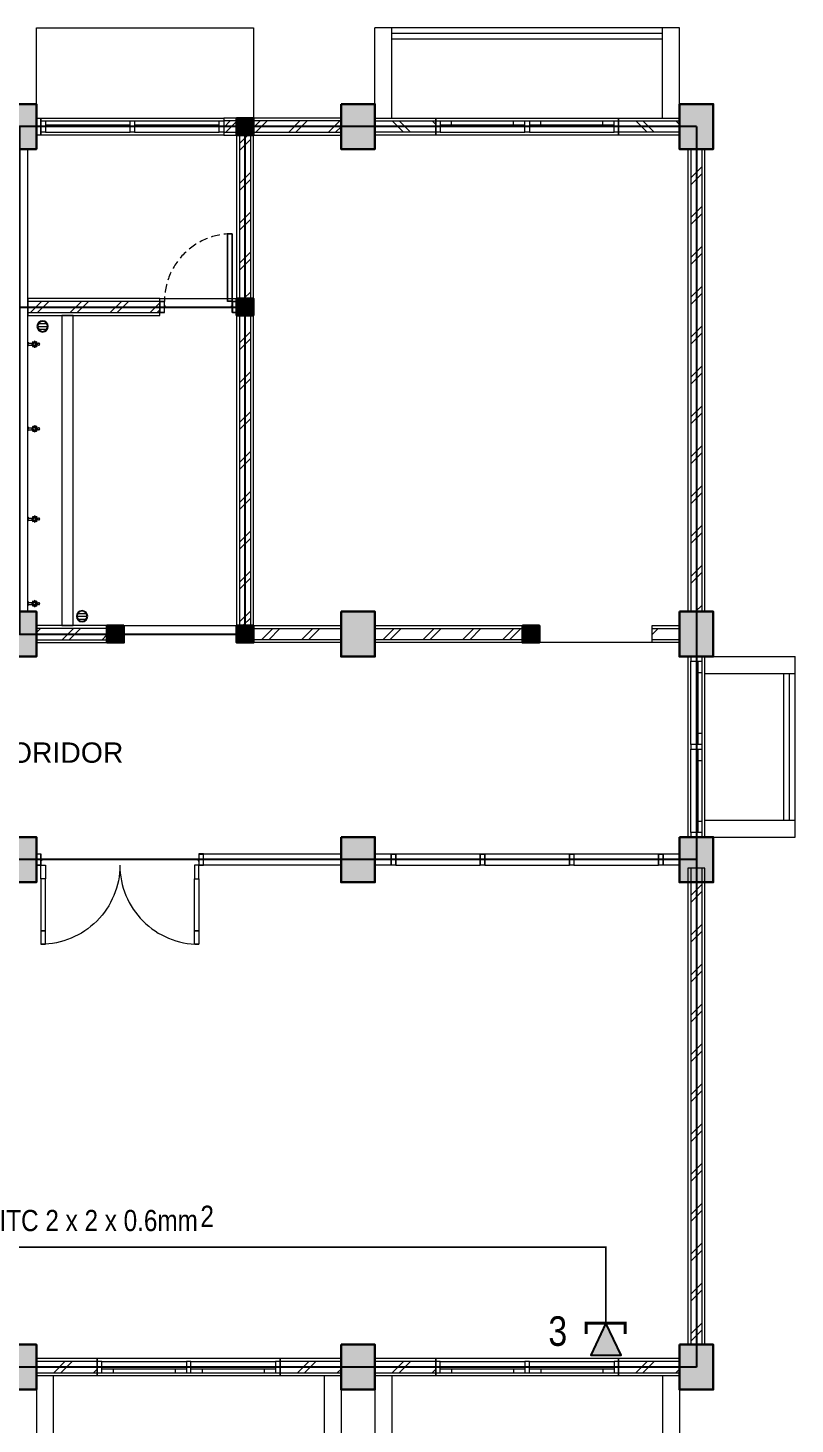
# Model space of a CAD drawing. Header units: millimetres. Extents: x -11 to 37583, y -101 to 28664.
# Drawn here: x 14907 to 16267, y 19505 to 21981 of the extents above; entities that cross this region are included whole.
import ezdxf
from ezdxf.enums import TextEntityAlignment as Align

# ---------------------------------------------------------------- set-up
doc = ezdxf.new("R2010")
doc.units = ezdxf.units.MM
doc.linetypes.add('DASHED', pattern=[0.75, 0.5, -0.25])
doc.linetypes.add('HIDDEN', pattern=[0.375, 0.25, -0.125])
for name, color, linetype, lineweight in [('ars', 11, 'Continuous', 5), ('dinding', 5, 'Continuous', 15), ('kabel', 1, 'Continuous', 50), ('KOLOM', 1, 'Continuous', 30), ('kus', 63, 'Continuous', 15), ('lan', 7, 'Continuous', 15), ('not', 7, 'Continuous', 20), ('PARTISI', 190, 'Continuous', 9), ('SANITAIR', 4, 'Continuous', 5), ('sol kol', 8, 'Continuous', 0), ('TEKS', 255, 'Continuous', 9)]:
    doc.layers.add(name, color=color, linetype=linetype, lineweight=lineweight)
doc.layers.add('as', color=1, linetype='Continuous', plot=False)
doc.layers.add('D2', color=3, linetype='Continuous')
doc.layers.add('HT', color=8, linetype='Continuous')
doc.styles.add('NOT', font='ARIALN.TTF')
doc.styles.get("Standard").update_dxf_attribs({"font": 'arial.ttf'})
pattern_1 = [(45, (13392.17, 19590.88), (-35.35534, 35.35534), []), (45, (13404.67, 19590.88), (-35.35534, 35.35534), [])]
pattern_2 = [(45, (13592.17, 19590.88), (-35.3553, 35.3553), []), (45, (13604.67, 19590.88), (-35.3553, 35.3553), [])]

# ---------------------------------------------------------------- blocks, each defined once
blk = doc.blocks.new('K1')
at = {"layer": 'KOLOM'}
blk.add_lwpolyline([(0.2, 0.15), (-0.2, 0.15), (-0.2, -0.15), (0.2, -0.15), (0.2, 0.15)], dxfattribs=at)
blk = doc.blocks.new('KP')
at = {"layer": 'KOLOM'}
blk.add_lwpolyline([(0.075, -0.075), (-0.075, -0.075), (-0.075, 0.075), (0.075, 0.075), (0.075, -0.075)], dxfattribs=at)
blk = doc.blocks.new('P 60')
at = {"linetype": 'HIDDEN', "ltscale": 0.3}
blk.add_lwpolyline([(-0.64, 0.1, -0.414214), (-0.04, 0.7, -1.303225)], format="xyb", dxfattribs=at)
for points in [[(-0.04, 0.7), (-0.04, 0.1), (-0.08, 0.1), (-0.08, 0.7)], [(-0.042, 0.698), (-0.042, 0.102), (-0.078, 0.102), (-0.078, 0.698)], [(-0.635, 0.06), (-0.64, 0.06), (-0.64, 0.061), (-0.64, 0.1), (-0.68, 0.1), (-0.68, 0), (-0.64, 0), (-0.64, 0.056), (-0.635, 0.058)], [(-0.642, 0.002), (-0.678, 0.002), (-0.678, 0.098), (-0.642, 0.098)], [(-0.045, 0.06), (-0.04, 0.06), (-0.04, 0.061), (-0.04, 0.1), (0, 0.1), (0, 0), (-0.04, 0), (-0.04, 0.056), (-0.045, 0.058)], [(-0.038, 0.002), (-0.002, 0.002), (-0.002, 0.098), (-0.038, 0.098)]]:
    blk.add_lwpolyline(points, close=True)
blk = doc.blocks.new('KRAN ATAS')
for p, q in [((-0.019, 0.001), (-0.019, 0)), ((-0.019, 0), (0, 0)), ((-0.018, 0.002), (0, 0.002)), ((-0.009, 0.006), (-0.009, 0.04)), ((0.018, 0.002), (0, 0.002)), ((0.019, 0), (0, 0)), ((0.009, 0.006), (0.009, 0.04)), ((0.019, 0.001), (0.019, 0))]:
    blk.add_line(p, q)
for centre, radius, start, end in [((-0.021, 0.06), 0.0057, 92.509, 270.0343), ((-0.02, 0.06), 0.0057, 105.45, 257.2407), ((0, 0.06), 0.0223, 89.786, 270.2141), ((-0.015, 0.075), 0.0057, 47.464, 224.6597), ((-0.015, 0.074), 0.0057, 60.3207, 212.5415), ((-0.014, 0.046), 0.0057, 154.4974, 295.7282), ((-0.015, 0.045), 0.0057, 142.579, 307.6346), ((-0.018, 0.001), 0.0005, 90, 180), ((0, 0.06), 0.0162, 89.7094, 270.2949), ((-0.013, 0.006), 0.004, 270, 0), ((-0.041, 0.09), 0.0331, 343.1048, 7.2203), ((0, 0.06), 0.0102, 89.532, 270.4679), ((0, 0.096), 0.00865, 90, 191.4881), ((0, 0.08), 0.0057, 89.095, 165.324), ((0, 0.079), 0.0057, 89.095, 152.5938), ((0, 0.041), 0.0057, 205.9652, 266.0615), ((0, 0.04), 0.0057, 191.86, 266.0615), ((0, 0.096), 0.00865, 348.5119, 90), ((0, 0.08), 0.0057, 14.676, 90.905), ((0, 0.079), 0.0057, 27.4062, 90.905), ((0, 0.06), 0.0223, 269.7859, 90.214), ((0, 0.06), 0.0162, 269.7051, 90.2906), ((0, 0.06), 0.0102, 269.5321, 90.468), ((0, 0.04), 0.0057, 273.9385, 348.14), ((0, 0.041), 0.0057, 273.9385, 334.0348), ((0.041, 0.09), 0.0331, 172.7797, 196.8952), ((0.013, 0.006), 0.004, 180, 270), ((0.015, 0.045), 0.0057, 232.3654, 37.421), ((0.015, 0.075), 0.0057, 315.3403, 132.536), ((0.015, 0.074), 0.0057, 327.4585, 119.6793), ((0.014, 0.046), 0.0057, 244.2718, 25.5026), ((0.018, 0.001), 0.0005, 0, 90), ((0.021, 0.06), 0.0057, 269.9657, 87.491), ((0.02, 0.06), 0.0057, 282.7593, 74.55)]:
    blk.add_arc(centre, radius, start, end)
blk = doc.blocks.new('*X6')
at = {"color": 0}
for p, q in [((18.491, 19.193), (18.579, 19.193)), ((18.499, 19.218), (18.572, 19.218)), ((18.499, 19.168), (18.572, 19.168))]:
    blk.add_line(p, q, dxfattribs=at)
blk = doc.blocks.new('SFLOOR')
for radius in [0.05, 0.0442]:
    blk.add_circle((0, 0), radius)
blk.add_blockref('*X6', (-18.535, -19.193))
blk = doc.blocks.new('NOTASI RUANG')
at = {"layer": 'not'}
for height, p in [(0.26, (-0.011, 0.3)), (0.175, (-0.009, -0.017))]:
    blk.add_attdef('RUANG', text='', height=height, dxfattribs=at).set_placement(p, align=Align.MIDDLE_CENTER)
blk = doc.blocks.new('KJG')
at = {"layer": 'HT'}
blk.add_hatch(color=6, dxfattribs=at).paths.add_polyline_path([(5333.7, 22448.2), (5306.7, 22391.8), (5360.7, 22391.8)])
at = {"layer": 'HT', "color": 6}
blk.add_lwpolyline([(5333.7, 22448.2), (5306.7, 22391.8), (5360.7, 22391.8)], close=True, dxfattribs=at)
at = {"layer": 'kabel', "color": 6, "linetype": 'Continuous', "const_width": 5.75}
blk.add_lwpolyline([(5367.8, 22429.1), (5367.8, 22448.5), (5298.7, 22448.5), (5298.7, 22429.1)], dxfattribs=at)

msp = doc.modelspace()

# ---------------------------------------------------------------- hatches: boundary and pattern name
at = {"layer": 'ars'}
h = msp.add_hatch(dxfattribs=at)
h.set_pattern_fill('TEMBOK', color=256, scale=50)
h.set_pattern_definition([(45, (15144.17, 19855.88), (-35.3553, 35.3553), []), (45, (15156.67, 19855.88), (-35.3553, 35.3553), [])])
h.paths.add_polyline_path([(15277.2, 21815.9), (15254.2, 21815.9), (15254.2, 21795.9), (15277.2, 21795.9)])
h = msp.add_hatch(dxfattribs=at)
h.set_pattern_fill('TEMBOK', color=256, scale=50)
h.set_pattern_definition([(45, (15197.17, 19855.88), (-35.3553, 35.3553), []), (45, (15209.67, 19855.88), (-35.3553, 35.3553), [])])
h.paths.add_polyline_path([(15462.2, 21815.9), (15307.2, 21815.9), (15307.2, 21795.9), (15462.2, 21795.9)])
h = msp.add_hatch(dxfattribs=at)
h.set_pattern_fill('TEMBOK', color=256, scale=50)
h.set_pattern_definition([(315, (14682.17, 22120.88), (-35.3553, -35.3553), []), (315, (14694.67, 22120.88), (-35.3553, -35.3553), [])])
h.paths.add_polyline_path([(15630.2, 21795.9), (15522.2, 21795.9), (15522.2, 21815.9), (15630.2, 21815.9)])
h = msp.add_hatch(dxfattribs=at)
h.set_pattern_fill('TEMBOK', color=256, scale=50)
h.set_pattern_definition([(315, (15114.17, 22120.88), (-35.3553, -35.3553), []), (315, (15126.67, 22120.88), (-35.3553, -35.3553), [])])
h.paths.add_polyline_path([(16062.2, 21795.9), (15954.2, 21795.9), (15954.2, 21815.9), (16062.2, 21815.9)])
h = msp.add_hatch(dxfattribs=at)
h.set_pattern_fill('TEMBOK', color=256, scale=50)
h.set_pattern_definition(pattern_2)
h.paths.add_polyline_path([(15302.2, 21500.9), (15302.2, 21790.9), (15282.2, 21790.9), (15282.2, 21500.9)])
h = msp.add_hatch(dxfattribs=at)
h.set_pattern_fill('TEMBOK', color=256, scale=50)
h.set_pattern_definition(pattern_1)
h.paths.add_polyline_path([(16102.2, 20945.9), (16102.2, 21765.9), (16082.2, 21765.9), (16082.2, 20945.9)])
h = msp.add_hatch(dxfattribs=at)
h.set_pattern_fill('TEMBOK', color=256, scale=50)
h.set_pattern_definition(pattern_2)
h.paths.add_polyline_path([(14907.2, 21475.9), (15141.2, 21475.9), (15141.2, 21495.9), (14907.2, 21495.9)])
h = msp.add_hatch(dxfattribs=at)
h.set_pattern_fill('TEMBOK', color=256, scale=50)
h.set_pattern_definition(pattern_2)
h.paths.add_polyline_path([(15282.2, 21470.9), (15282.2, 20920.9), (15302.2, 20920.9), (15302.2, 21470.9)])
h = msp.add_hatch(dxfattribs=at)
h.set_pattern_fill('TEMBOK', color=256, scale=50)
h.set_pattern_definition(pattern_2)
h.paths.add_polyline_path([(14922.2, 20895.9), (15047.2, 20895.9), (15047.2, 20915.9), (14922.2, 20915.9)])
h = msp.add_hatch(dxfattribs=at)
h.set_pattern_fill('TEMBOK', color=256, scale=50)
h.set_pattern_definition(pattern_2)
h.paths.add_polyline_path([(15462.2, 20895.9), (15307.2, 20895.9), (15307.2, 20915.9), (15462.2, 20915.9)])
h = msp.add_hatch(dxfattribs=at)
h.set_pattern_fill('TEMBOK', color=256, scale=50)
h.set_pattern_definition([(45, (13807.17, 19590.88), (-35.3553, 35.3553), []), (45, (13819.67, 19590.88), (-35.3553, 35.3553), [])])
h.paths.add_polyline_path([(15783.8, 20895.9), (15522.2, 20895.9), (15522.2, 20915.9), (15783.8, 20915.9)])
h = msp.add_hatch(dxfattribs=at)
h.set_pattern_fill('TEMBOK', color=256, scale=50)
h.set_pattern_definition([(45, (14192.17, 19590.88), (-35.3553, 35.3553), []), (45, (14204.67, 19590.88), (-35.3553, 35.3553), [])])
h.paths.add_polyline_path([(16062.2, 20895.9), (16013.8, 20895.9), (16013.8, 20915.9), (16062.2, 20915.9)])
h = msp.add_hatch(dxfattribs=at)
h.set_pattern_fill('TEMBOK', color=256, scale=50)
h.set_pattern_definition(pattern_1)
h.paths.add_polyline_path([(16102.2, 19645.9), (16102.2, 20490.9), (16082.2, 20490.9), (16082.2, 19645.9)])
h = msp.add_hatch(dxfattribs=at)
h.set_pattern_fill('TEMBOK', color=256, scale=50)
h.set_pattern_definition([(45, (14082.17, 19290.88), (-35.3553, 35.3553), []), (45, (14094.67, 19290.88), (-35.3553, 35.3553), [])])
h.paths.add_polyline_path([(15030.2, 19615.9), (14922.2, 19615.9), (14922.2, 19595.9), (15030.2, 19595.9)])
h = msp.add_hatch(dxfattribs=at)
h.set_pattern_fill('TEMBOK', color=256, scale=50)
h.set_pattern_definition([(45, (14514.17, 19290.88), (-35.3553, 35.3553), []), (45, (14526.67, 19290.88), (-35.3553, 35.3553), [])])
h.paths.add_polyline_path([(15462.2, 19615.9), (15354.2, 19615.9), (15354.2, 19595.9), (15462.2, 19595.9)])
h = msp.add_hatch(dxfattribs=at)
h.set_pattern_fill('TEMBOK', color=256, scale=50)
h.set_pattern_definition([(45, (14682.17, 19290.88), (-35.3553, 35.3553), []), (45, (14694.67, 19290.88), (-35.3553, 35.3553), [])])
h.paths.add_polyline_path([(15630.2, 19615.9), (15522.2, 19615.9), (15522.2, 19595.9), (15630.2, 19595.9)])
h = msp.add_hatch(dxfattribs=at)
h.set_pattern_fill('TEMBOK', color=256, scale=50)
h.set_pattern_definition([(45, (15114.17, 19290.88), (-35.3553, 35.3553), []), (45, (15126.67, 19290.88), (-35.3553, 35.3553), [])])
h.paths.add_polyline_path([(16062.2, 19615.9), (15954.2, 19615.9), (15954.2, 19595.9), (16062.2, 19595.9)])
at = {"layer": 'sol kol'}
for points in [[(14862.2, 21845.9), (14862.2, 21765.9), (14922.2, 21765.9), (14922.2, 21845.9)], [(15462.2, 21845.9), (15462.2, 21765.9), (15522.2, 21765.9), (15522.2, 21845.9)], [(16062.2, 21845.9), (16062.2, 21765.9), (16122.2, 21765.9), (16122.2, 21845.9)], [(15307.2, 21790.9), (15277.2, 21790.9), (15277.2, 21820.9), (15307.2, 21820.9)], [(15307.2, 21470.9), (15277.2, 21470.9), (15277.2, 21500.9), (15307.2, 21500.9)], [(14862.2, 20945.9), (14862.2, 20865.9), (14922.2, 20865.9), (14922.2, 20945.9)], [(15462.2, 20945.9), (15462.2, 20865.9), (15522.2, 20865.9), (15522.2, 20945.9)], [(16062.2, 20945.9), (16062.2, 20865.9), (16122.2, 20865.9), (16122.2, 20945.9)], [(15077.2, 20920.9), (15047.2, 20920.9), (15047.2, 20890.9), (15077.2, 20890.9)], [(15277.2, 20920.9), (15307.2, 20920.9), (15307.2, 20890.9), (15277.2, 20890.9)], [(15783.8, 20920.9), (15813.8, 20920.9), (15813.8, 20890.9), (15783.8, 20890.9)], [(14862.2, 20545.9), (14862.2, 20465.9), (14922.2, 20465.9), (14922.2, 20545.9)], [(15462.2, 20545.9), (15462.2, 20465.9), (15522.2, 20465.9), (15522.2, 20545.9)], [(16062.2, 20545.9), (16062.2, 20465.9), (16122.2, 20465.9), (16122.2, 20545.9)], [(14862.2, 19645.9), (14862.2, 19565.9), (14922.2, 19565.9), (14922.2, 19645.9)], [(15462.2, 19645.9), (15462.2, 19565.9), (15522.2, 19565.9), (15522.2, 19645.9)], [(16062.2, 19645.9), (16062.2, 19565.9), (16122.2, 19565.9), (16122.2, 19645.9)]]:
    msp.add_hatch(color=256, dxfattribs=at).paths.add_polyline_path(points)

# ---------------------------------------------------------------- linework, layer by layer
at = {"layer": 'ars'}
for points in [[(16032.2, 21970.9), (15552.2, 21970.9)], [(16032.2, 21960.9), (15552.2, 21960.9)], [(16247.2, 20575.9), (16247.2, 20835.9)], [(16257.2, 20575.9), (16257.2, 20835.9)]]:
    msp.add_lwpolyline(points, dxfattribs=at)
for points in [[(15277.2, 21815.9), (15254.2, 21815.9), (15254.2, 21795.9), (15277.2, 21795.9)], [(15462.2, 21815.9), (15307.2, 21815.9), (15307.2, 21795.9), (15462.2, 21795.9)], [(15630.2, 21795.9), (15522.2, 21795.9), (15522.2, 21815.9), (15630.2, 21815.9)], [(16062.2, 21795.9), (15954.2, 21795.9), (15954.2, 21815.9), (16062.2, 21815.9)], [(15302.2, 21500.9), (15302.2, 21790.9), (15282.2, 21790.9), (15282.2, 21500.9)], [(16102.2, 20945.9), (16102.2, 21765.9), (16082.2, 21765.9), (16082.2, 20945.9)], [(14907.2, 21475.9), (15141.2, 21475.9), (15141.2, 21495.9), (14907.2, 21495.9)], [(15282.2, 21470.9), (15282.2, 20920.9), (15302.2, 20920.9), (15302.2, 21470.9)], [(14922.2, 20895.9), (15047.2, 20895.9), (15047.2, 20915.9), (14922.2, 20915.9)], [(15462.2, 20895.9), (15307.2, 20895.9), (15307.2, 20915.9), (15462.2, 20915.9)], [(15783.8, 20895.9), (15522.2, 20895.9), (15522.2, 20915.9), (15783.8, 20915.9)], [(16062.2, 20895.9), (16013.8, 20895.9), (16013.8, 20915.9), (16062.2, 20915.9)], [(16102.2, 19645.9), (16102.2, 20490.9), (16082.2, 20490.9), (16082.2, 19645.9)], [(15030.2, 19615.9), (14922.2, 19615.9), (14922.2, 19595.9), (15030.2, 19595.9)], [(15462.2, 19615.9), (15354.2, 19615.9), (15354.2, 19595.9), (15462.2, 19595.9)], [(15630.2, 19615.9), (15522.2, 19615.9), (15522.2, 19595.9), (15630.2, 19595.9)], [(16062.2, 19615.9), (15954.2, 19615.9), (15954.2, 19595.9), (16062.2, 19595.9)]]:
    msp.add_lwpolyline(points, close=True, dxfattribs=at)
at = {"layer": 'as'}
msp.add_lwpolyline([(15292.2, 21805.9), (14892.2, 21805.9), (14892.2, 20905.9), (15292.2, 20905.9)], close=True, dxfattribs=at)
for points in [[(16092.2, 21805.9), (14892.2, 21805.9)], [(16092.2, 21805.9), (16092.2, 19605.9)], [(14892.2, 21485.9), (15292.2, 21485.9)], [(16092.2, 20505.9), (14092.2, 20505.9)], [(16092.2, 19605.9), (14092.2, 19605.9)]]:
    msp.add_lwpolyline(points, dxfattribs=at)
at = {"layer": 'D2', "color": 3, "linetype": 'DASHED', "ltscale": 50, "const_width": 3.03}
msp.add_lwpolyline([(15931.9, 19683.7), (15931.9, 19818.6), (14250.4, 19818.6), (14250.4, 20797.6), (14508.8, 20797.6), (14508.8, 20946)], dxfattribs=at)
at = {"layer": 'dinding'}
for points in [[(14922.2, 21820.9), (14930.2, 21820.9), (14930.2, 21790.9), (14922.2, 21790.9)], [(15277.2, 21820.9), (15254.2, 21820.9), (15254.2, 21790.9), (15277.2, 21790.9)], [(15462.2, 21820.9), (15307.2, 21820.9), (15307.2, 21790.9), (15462.2, 21790.9)], [(15630.2, 21790.9), (15522.2, 21790.9), (15522.2, 21820.9), (15630.2, 21820.9)], [(16062.2, 21790.9), (15954.2, 21790.9), (15954.2, 21820.9), (16062.2, 21820.9)], [(15307.2, 21500.9), (15307.2, 21790.9), (15277.2, 21790.9), (15277.2, 21500.9)], [(14907.2, 20945.9), (14907.2, 21765.9), (14877.2, 21765.9), (14877.2, 20945.9)], [(16107.2, 20945.9), (16107.2, 21765.9), (16077.2, 21765.9), (16077.2, 20945.9)], [(14907.2, 21470.9), (15141.2, 21470.9), (15141.2, 21500.9), (14907.2, 21500.9)], [(14967.2, 21470.9), (14967.2, 20920.9), (14987.2, 20920.9), (14987.2, 21470.9), (14976.7, 21470.9)], [(15277.2, 21470.9), (15277.2, 20920.9), (15307.2, 20920.9), (15307.2, 21470.9)], [(14922.2, 20890.9), (15047.2, 20890.9), (15047.2, 20920.9), (14922.2, 20920.9)], [(15462.2, 20890.9), (15307.2, 20890.9), (15307.2, 20920.9), (15462.2, 20920.9)], [(15783.8, 20890.9), (15522.2, 20890.9), (15522.2, 20920.9), (15783.8, 20920.9)], [(16062.2, 20890.9), (16013.8, 20890.9), (16013.8, 20920.9), (16062.2, 20920.9)], [(16107.2, 19645.9), (16107.2, 20490.9), (16077.2, 20490.9), (16077.2, 19645.9)], [(15030.2, 19620.9), (14922.2, 19620.9), (14922.2, 19590.9), (15030.2, 19590.9)], [(15462.2, 19620.9), (15354.2, 19620.9), (15354.2, 19590.9), (15462.2, 19590.9)], [(15630.2, 19620.9), (15522.2, 19620.9), (15522.2, 19590.9), (15630.2, 19590.9)], [(16062.2, 19620.9), (15954.2, 19620.9), (15954.2, 19590.9), (16062.2, 19590.9)]]:
    msp.add_lwpolyline(points, close=True, dxfattribs=at)
at = {"layer": 'kus'}
for p, q in [((14938.2, 21815.9), (15088.2, 21815.9)), ((15096.2, 21815.9), (15246.2, 21815.9)), ((15638.2, 21815.9), (15788.2, 21815.9)), ((15658.2, 21808.9), (15658.2, 21815.9)), ((15768.2, 21808.9), (15768.2, 21815.9)), ((15796.2, 21815.9), (15946.2, 21815.9)), ((15816.2, 21808.9), (15816.2, 21815.9)), ((15926.2, 21808.9), (15926.2, 21815.9)), ((14938.2, 21795.9), (15088.2, 21795.9)), ((15096.2, 21795.9), (15246.2, 21795.9)), ((15638.2, 21808.9), (15788.2, 21808.9)), ((15638.2, 21795.9), (15788.2, 21795.9)), ((15796.2, 21808.9), (15946.2, 21808.9)), ((15796.2, 21795.9), (15946.2, 21795.9)), ((16082.2, 20709.9), (16082.2, 20857.9)), ((16095.2, 20709.9), (16095.2, 20857.9)), ((16102.2, 20709.9), (16102.2, 20857.9)), ((16095.2, 20837.9), (16102.2, 20837.9)), ((16095.2, 20729.9), (16102.2, 20729.9)), ((16082.2, 20553.9), (16082.2, 20701.9)), ((16095.2, 20553.9), (16095.2, 20701.9)), ((16102.2, 20553.9), (16102.2, 20701.9)), ((16095.2, 20681.9), (16102.2, 20681.9)), ((16095.2, 20573.9), (16102.2, 20573.9)), ((15559.2, 20515.9), (15709.2, 20515.9)), ((15717.2, 20515.9), (15867.2, 20515.9)), ((15875.2, 20515.9), (16025.2, 20515.9)), ((15559.2, 20495.9), (15709.2, 20495.9)), ((15717.2, 20495.9), (15867.2, 20495.9)), ((15875.2, 20495.9), (16025.2, 20495.9)), ((15038.2, 19615.9), (15188.2, 19615.9)), ((15196.2, 19615.9), (15346.2, 19615.9)), ((15638.2, 19615.9), (15788.2, 19615.9)), ((15796.2, 19615.9), (15946.2, 19615.9)), ((15038.2, 19602.9), (15188.2, 19602.9)), ((15038.2, 19595.9), (15188.2, 19595.9)), ((15058.2, 19602.9), (15058.2, 19595.9)), ((15168.2, 19602.9), (15168.2, 19595.9)), ((15196.2, 19602.9), (15346.2, 19602.9)), ((15196.2, 19595.9), (15346.2, 19595.9)), ((15216.2, 19602.9), (15216.2, 19595.9)), ((15326.2, 19602.9), (15326.2, 19595.9)), ((15638.2, 19602.9), (15788.2, 19602.9)), ((15638.2, 19595.9), (15788.2, 19595.9)), ((15658.2, 19602.9), (15658.2, 19595.9)), ((15768.2, 19602.9), (15768.2, 19595.9)), ((15796.2, 19602.9), (15946.2, 19602.9)), ((15796.2, 19595.9), (15946.2, 19595.9)), ((15816.2, 19602.9), (15816.2, 19595.9)), ((15926.2, 19602.9), (15926.2, 19595.9))]:
    msp.add_line(p, q, dxfattribs=at)
at = {"layer": 'kus', "linetype": 'HIDDEN'}
for p, q in [((14938.2, 21808.9), (15088.2, 21808.9)), ((15096.2, 21808.9), (15246.2, 21808.9)), ((15559.2, 20505.9), (15709.2, 20505.9)), ((15717.2, 20505.9), (15867.2, 20505.9)), ((15875.2, 20505.9), (16025.2, 20505.9))]:
    msp.add_line(p, q, dxfattribs=at)
at = {"layer": 'kus'}
for points in [[(14930.2, 21815.9), (14938.2, 21815.9), (14938.2, 21795.9), (14930.2, 21795.9)], [(15088.2, 21815.9), (15096.2, 21815.9), (15096.2, 21795.9), (15088.2, 21795.9)], [(15246.2, 21815.9), (15254.2, 21815.9), (15254.2, 21795.9), (15246.2, 21795.9)], [(15630.2, 21815.9), (15638.2, 21815.9), (15638.2, 21795.9), (15630.2, 21795.9)], [(15788.2, 21815.9), (15796.2, 21815.9), (15796.2, 21795.9), (15788.2, 21795.9)], [(15946.2, 21815.9), (15954.2, 21815.9), (15954.2, 21795.9), (15946.2, 21795.9)], [(16102.2, 20857.9), (16102.2, 20865.9), (16082.2, 20865.9), (16082.2, 20857.9)], [(16102.2, 20701.9), (16102.2, 20709.9), (16082.2, 20709.9), (16082.2, 20701.9)], [(16102.2, 20545.9), (16102.2, 20553.9), (16082.2, 20553.9), (16082.2, 20545.9)], [(14931.2, 20503.9), (14930.2, 20503.9), (14930.2, 20503.6), (14930.2, 20495.9), (14922.2, 20495.9), (14922.2, 20515.9), (14930.2, 20515.9), (14930.2, 20504.6), (14931.2, 20504.2)], [(14929.8, 20515.5), (14922.6, 20515.5), (14922.6, 20496.3), (14929.8, 20496.3)], [(15209.2, 20503.9), (15210.2, 20503.9), (15210.2, 20503.6), (15210.2, 20495.9), (15218.2, 20495.9), (15218.2, 20515.9), (15210.2, 20515.9), (15210.2, 20504.6), (15209.2, 20504.2)], [(15210.6, 20515.5), (15217.8, 20515.5), (15217.8, 20496.3), (15210.6, 20496.3)], [(15559.2, 20495.9), (15551.2, 20495.9), (15551.2, 20515.9), (15559.2, 20515.9)], [(15558.8, 20496.3), (15551.6, 20496.3), (15551.6, 20515.5), (15558.8, 20515.5)], [(15717.2, 20495.9), (15709.2, 20495.9), (15709.2, 20515.9), (15717.2, 20515.9)], [(15716.8, 20496.3), (15709.6, 20496.3), (15709.6, 20515.5), (15716.8, 20515.5)], [(15875.2, 20495.9), (15867.2, 20495.9), (15867.2, 20515.9), (15875.2, 20515.9)], [(15874.8, 20496.3), (15867.6, 20496.3), (15867.6, 20515.5), (15874.8, 20515.5)], [(16033.2, 20495.9), (16025.2, 20495.9), (16025.2, 20515.9), (16033.2, 20515.9)], [(16032.8, 20496.3), (16025.6, 20496.3), (16025.6, 20515.5), (16032.8, 20515.5)], [(14930.2, 20495.9), (14938.2, 20495.9), (14938.2, 20471.9), (14930.2, 20471.9)], [(15210.2, 20495.9), (15202.2, 20495.9), (15202.2, 20471.9), (15210.2, 20471.9)], [(14930.2, 20379.9), (14938.2, 20379.9), (14938.2, 20471.9), (14930.2, 20471.9)], [(15210.2, 20379.9), (15202.2, 20379.9), (15202.2, 20471.9), (15210.2, 20471.9)], [(14930.2, 20355.9), (14938.2, 20355.9), (14938.2, 20379.9), (14930.2, 20379.9)], [(15210.2, 20355.9), (15202.2, 20355.9), (15202.2, 20379.9), (15210.2, 20379.9)], [(15030.2, 19595.9), (15038.2, 19595.9), (15038.2, 19615.9), (15030.2, 19615.9)], [(15188.2, 19595.9), (15196.2, 19595.9), (15196.2, 19615.9), (15188.2, 19615.9)], [(15346.2, 19595.9), (15354.2, 19595.9), (15354.2, 19615.9), (15346.2, 19615.9)], [(15630.2, 19595.9), (15638.2, 19595.9), (15638.2, 19615.9), (15630.2, 19615.9)], [(15788.2, 19595.9), (15796.2, 19595.9), (15796.2, 19615.9), (15788.2, 19615.9)], [(15946.2, 19595.9), (15954.2, 19595.9), (15954.2, 19615.9), (15946.2, 19615.9)]]:
    msp.add_lwpolyline(points, close=True, dxfattribs=at)
for points in [[(15070.2, 20495.9, -0.414214), (14930.2, 20355.9, -1.303225)], [(15070.2, 20495.9, 0.414214), (15210.2, 20355.9, 1.303225)]]:
    msp.add_lwpolyline(points, format="xyb", dxfattribs=at)
at = {"layer": 'lan'}
for p, q in [((14922.2, 21845.9), (14922.2, 21980.9)), ((14922.2, 21980.9), (15307.2, 21980.9)), ((15307.2, 21980.9), (15307.2, 21820.9)), ((15522.2, 21845.9), (15522.2, 21980.9)), ((15552.2, 21820.9), (15552.2, 21980.9)), ((16032.2, 21820.9), (16032.2, 21980.9)), ((16062.2, 21845.9), (16062.2, 21980.9)), ((15141.2, 21500.9), (15277.2, 21500.9)), ((15077.2, 20920.9), (15277.2, 20920.9)), ((16013.8, 20890.9), (15813.8, 20890.9)), ((16122.2, 20865.9), (16267.2, 20865.9)), ((16107.2, 20835.9), (16267.2, 20835.9)), ((16107.2, 20575.9), (16267.2, 20575.9)), ((14952.2, 19590.9), (14952.2, 19430.9)), ((15432.2, 19590.9), (15432.2, 19430.9)), ((15552.2, 19590.9), (15552.2, 19430.9)), ((16032.2, 19590.9), (16032.2, 19430.9)), ((14922.2, 19565.9), (14922.2, 19430.9)), ((15462.2, 19565.9), (15462.2, 19430.9)), ((15522.2, 19565.9), (15522.2, 19430.9)), ((16062.2, 19565.9), (16062.2, 19430.9))]:
    msp.add_line(p, q, dxfattribs=at)
for points in [[(16062.2, 21980.9), (15522.2, 21980.9)], [(16122.2, 20545.9), (16267.2, 20545.9), (16267.2, 20865.9)]]:
    msp.add_lwpolyline(points, dxfattribs=at)
for points in [[(14930.2, 21820.9), (15254.2, 21820.9), (15254.2, 21790.9), (14930.2, 21790.9)], [(15630.2, 21820.9), (15954.2, 21820.9), (15954.2, 21790.9), (15630.2, 21790.9)], [(16107.2, 20545.9), (16107.2, 20865.9), (16077.2, 20865.9), (16077.2, 20545.9)], [(15030.2, 19590.9), (15354.2, 19590.9), (15354.2, 19620.9), (15030.2, 19620.9)], [(15630.2, 19590.9), (15954.2, 19590.9), (15954.2, 19620.9), (15630.2, 19620.9)]]:
    msp.add_lwpolyline(points, close=True, dxfattribs=at)
at = {"layer": 'PARTISI'}
for points in [[(15218.2, 20515.9), (15462.2, 20515.9), (15462.2, 20495.9), (15218.2, 20495.9)], [(15522.2, 20515.9), (15551.2, 20515.9), (15551.2, 20495.9), (15522.2, 20495.9)], [(16033.2, 20515.9), (16062.2, 20515.9), (16062.2, 20495.9), (16033.2, 20495.9)]]:
    msp.add_lwpolyline(points, close=True, dxfattribs=at)

# ---------------------------------------------------------------- block references
ref = msp.add_blockref('NOTASI RUANG', (14960.7, 20650.2), dxfattribs=dict(xscale=151.7750944366926, yscale=151.7750944366926, zscale=151.775094436689))
ref.add_attrib('RUANG', 'KORIDOR', dxfattribs={"layer": 'not', "height": 36}).set_placement((14959, 20695.7), align=Align.MIDDLE_CENTER)
at = {"layer": 'KOLOM', "yscale": 200, "zscale": 200}
for name, p, xscale, rotation in [('K1', (14892.2, 21805.9), 200, 90), ('K1', (15492.2, 21805.9), 200, 90), ('K1', (16092.2, 21805.9), 200, 90), ('K1', (14892.2, 20905.9), 200, 90), ('K1', (15492.2, 20905.9), 200, 90), ('K1', (16092.2, 20905.9), 200, 90), ('KP', (15062.2, 20905.9), -200, 180), ('KP', (15292.2, 20905.9), 200, 180), ('KP', (15798.8, 20905.9), 200, 180), ('K1', (14892.2, 20505.9), 200, 90), ('K1', (15492.2, 20505.9), 200, 90), ('K1', (16092.2, 20505.9), 200, 90), ('K1', (14892.2, 19605.9), 200, 90), ('K1', (15492.2, 19605.9), 200, 90), ('K1', (16092.2, 19605.9), 200, 90)]:
    msp.add_blockref(name, p, dxfattribs=dict(at, xscale=xscale, rotation=rotation))
at = {"layer": 'KOLOM', "xscale": 200, "yscale": 200, "zscale": 200}
for p in [(15292.2, 21805.9), (15292.2, 21485.9)]:
    msp.add_blockref('KP', p, dxfattribs=at)
at = {"layer": 'kus', "xscale": 200, "yscale": 200, "zscale": 200}
msp.add_blockref('P 60', (15277.2, 21475.9), dxfattribs=at)
at = {"layer": 'lan'}
msp.add_blockref('KJG', (10598.2, -2764.6), dxfattribs=at)
at = {"layer": 'SANITAIR', "yscale": 200, "zscale": 200}
for name, p, xscale, rotation in [('SFLOOR', (14933.2, 21451.6), -200, 180), ('KRAN ATAS', (14907.2, 21419.9), 200, 270), ('KRAN ATAS', (14907.2, 21269.9), 200, 270), ('KRAN ATAS', (14907.2, 21109.9), 200, 270), ('KRAN ATAS', (14907.2, 20959.9), 200, 270), ('SFLOOR', (15003.1, 20937.6), -200, 180)]:
    msp.add_blockref(name, p, dxfattribs=dict(at, xscale=xscale, rotation=rotation))

# ---------------------------------------------------------------- texts
at = {"color": 0, "linetype": 'Continuous', "lineweight": 0, "ltscale": 6, "style": 'NOT'}
msp.add_text('3', height=52.4, dxfattribs=at).set_placement((15829.8, 19643.6))
at = {"layer": 'TEKS', "style": 'NOT'}
for s, height, p in [('ITC 2 x 2 x 0.6mm', 37.572, (14856.8, 19847.1)), ('2', 37.6, (15212.9, 19854.6))]:
    msp.add_text(s, height=height, dxfattribs=at).set_placement(p)

doc.saveas('drawing.dxf')
